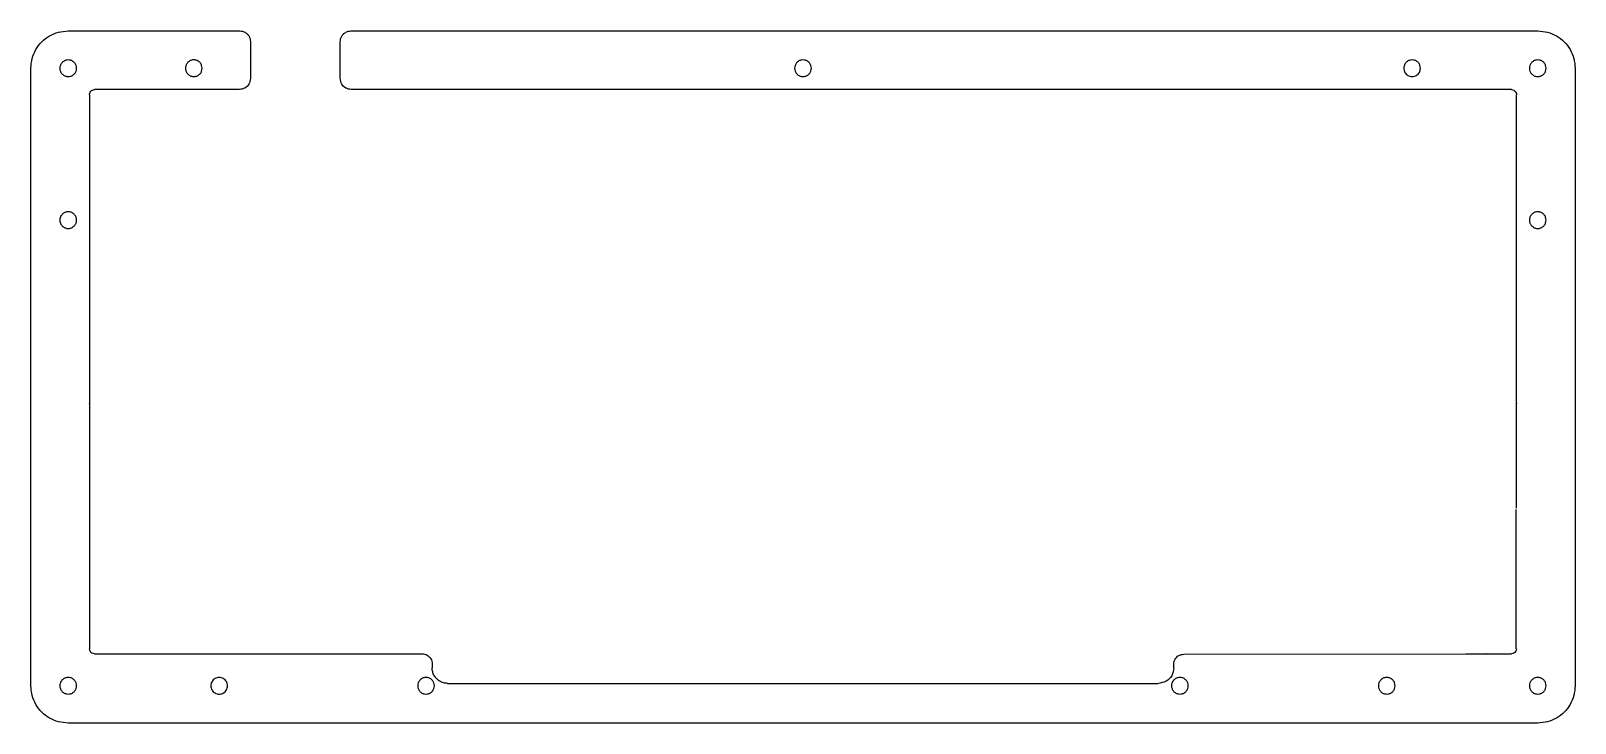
# Model space of a CAD drawing. Header units: millimetres. Extents: x 93 to 383, y 87 to 216.
import ezdxf

# ---------------------------------------------------------------- set-up
doc = ezdxf.new("R2010")
doc.units = ezdxf.units.MM
doc.layers.add('Layer_1', color=7, linetype='CONTINUOUS')

msp = doc.modelspace()

# ---------------------------------------------------------------- linework, layer by layer
at = {"layer": 'Layer_1', "color": 2}
for p, q in [((100.29248, 216.497327), (132.49069, 216.497327)), ((134.49068, 214.497077), (134.49068, 207.570287)), ((151.34278, 207.570287), (151.34278, 214.497077)), ((153.34277, 216.497327), (376.04229, 216.497327)), ((93.312519, 93.67169), (93.312519, 209.496697)), ((101.85649, 209.496877), (101.85649, 209.496877)), ((125.4314, 209.496877), (125.4314, 209.496877)), ((239.73147, 209.496877), (239.73147, 209.496877)), ((354.03147, 209.496877), (354.03147, 209.496877)), ((377.60647, 209.496877), (377.60647, 209.496877)), ((383.02225, 209.496697), (383.02225, 93.67169)), ((104.31553, 204.495967), (104.31553, 126.97426)), ((132.41687, 205.495957), (105.23755, 205.495957)), ((371.10226, 205.495957), (153.41685, 205.495957)), ((372.01925, 126.97426), (372.01925, 204.495967)), ((101.85649, 181.00187), (101.85649, 181.00187)), ((377.60647, 181.00187), (377.60647, 181.00187)), ((104.31632, 126.91951), (104.31632, 100.60096)), ((372.00523, 100.60096), (372.00523, 126.74433)), ((105.21929, 99.67505), (166.72777, 99.67505)), ((309.59431, 99.57874), (362.53955, 99.67184)), ((362.53955, 99.67188), (366.27996, 99.67188)), ((366.35987, 99.67505), (371.10226, 99.67505)), ((168.58277, 97.82006), (168.58277, 97.02631)), ((307.73878, 97.02631), (307.73878, 97.72375)), ((101.85649, 93.67187), (101.85649, 93.67187)), ((130.19397, 93.67187), (130.19397, 93.67187)), ((169.00621, 93.67187), (169.00621, 93.67187)), ((171.49001, 94.11907), (304.83154, 94.11907)), ((310.44352, 93.67187), (310.44352, 93.67187)), ((349.26897, 93.67187), (349.26897, 93.67187)), ((377.60647, 93.67187), (377.60647, 93.67187)), ((376.04229, 86.67184), (100.29248, 86.67184))]:
    msp.add_line(p, q, dxfattribs=at)
for points, knots in [([(93.292384, 209.496877), (93.339048, 210.10947), (93.431989, 211.329587), (94.166466, 213.036476), (95.283901, 214.505365), (96.752791, 215.622798), (98.45968, 216.357273), (99.679797, 216.450214), (100.29239, 216.496877)], [0, 0, 0, 0, 1.832425, 3.649686, 5.482112, 7.314537, 9.131798, 10.964223, 10.964223, 10.964223, 10.964223]), ([(132.49079, 216.496877), (132.665817, 216.483544), (133.014423, 216.45699), (133.502106, 216.247138), (133.92179, 215.927869), (134.241056, 215.508185), (134.450905, 215.0205), (134.477458, 214.671894), (134.49079, 214.496867)], [0, 0, 0, 0, 0.523551, 1.04277, 1.566322, 2.089873, 2.609092, 3.132643, 3.132643, 3.132643, 3.132643]), ([(151.34279, 214.496867), (151.356122, 214.671894), (151.382675, 215.0205), (151.592524, 215.508185), (151.91179, 215.927869), (152.331474, 216.247138), (152.819157, 216.45699), (153.167763, 216.483544), (153.34279, 216.496877)], [0, 0, 0, 0, 0.523551, 1.04277, 1.566322, 2.089873, 2.609092, 3.132643, 3.132643, 3.132643, 3.132643]), ([(376.04239, 216.496877), (376.654983, 216.450213), (377.875099, 216.357272), (379.581987, 215.622796), (381.050875, 214.505362), (382.168309, 213.036474), (382.902785, 211.329586), (382.995726, 210.10947), (383.04239, 209.496877)], [0, 0, 0, 0, 1.832424, 3.649684, 5.482109, 7.314533, 9.131793, 10.964217, 10.964217, 10.964217, 10.964217]), ([(101.85649, 209.496877), (101.837802, 209.31401), (101.800694, 208.950894), (101.512795, 208.471031), (101.091262, 208.114265), (100.569272, 207.925048), (100.015382, 207.925048), (99.494124, 208.114265), (99.069671, 208.471031), (98.792618, 208.950894), (98.695885, 209.496877), (98.792618, 210.04286), (99.069671, 210.522723), (99.494124, 210.879489), (100.015382, 211.068706), (100.569272, 211.068706), (101.091262, 210.879489), (101.512795, 210.522723), (101.800694, 210.04286), (101.837802, 209.679744), (101.85649, 209.496877)], [0, 0, 0, 0, 0.545816, 1.083821, 1.629636, 2.175452, 2.713457, 3.259273, 3.805088, 4.343093, 4.888909, 5.434725, 5.97273, 6.518546, 7.064361, 7.602366, 8.148182, 8.693997, 9.232002, 9.777818, 9.777818, 9.777818, 9.777818]), ([(125.4314, 209.496877), (125.412719, 209.313747), (125.37563, 208.950169), (125.087823, 208.469607), (124.666334, 208.112254), (124.144311, 207.922691), (123.590349, 207.922691), (123.069056, 208.112254), (122.644652, 208.469607), (122.367683, 208.950169), (122.270991, 209.496877), (122.367683, 210.043585), (122.644652, 210.524147), (123.069056, 210.8815), (123.590349, 211.071063), (124.144311, 211.071063), (124.666334, 210.8815), (125.087823, 210.524147), (125.37563, 210.043585), (125.412719, 209.680007), (125.4314, 209.496877)], [0, 0, 0, 0, 0.546609, 1.085211, 1.631347, 2.17723, 2.715202, 3.261085, 3.807221, 4.345823, 4.892432, 5.439041, 5.977644, 6.52378, 7.069662, 7.607635, 8.153517, 8.699653, 9.238255, 9.784865, 9.784865, 9.784865, 9.784865]), ([(239.73147, 209.496877), (239.712784, 209.313949), (239.67568, 208.950726), (239.387803, 208.470701), (238.96628, 208.113799), (238.444283, 207.924502), (237.890377, 207.924502), (237.369111, 208.113799), (236.94467, 208.470701), (236.667637, 208.950726), (236.570914, 209.496877), (236.667637, 210.043028), (236.94467, 210.523053), (237.369111, 210.879955), (237.890377, 211.069252), (238.444283, 211.069252), (238.96628, 210.879955), (239.387803, 210.523053), (239.67568, 210.043028), (239.712784, 209.679805), (239.73147, 209.496877)], [0, 0, 0, 0, 0.546, 1.084143, 1.630032, 2.175863, 2.71386, 3.259691, 3.80558, 4.343723, 4.889723, 5.435723, 5.973866, 6.519755, 7.065586, 7.603583, 8.149414, 8.695303, 9.233446, 9.779446, 9.779446, 9.779446, 9.779446]), ([(354.03147, 209.496877), (353.988488, 209.221062), (353.903804, 208.677655), (353.281164, 208.079326), (352.46881, 207.85755), (351.648021, 208.079445), (351.05019, 208.67719), (350.854148, 209.406698), (350.967772, 210.042816), (351.244634, 210.52311), (351.669121, 210.87994), (352.190374, 211.069256), (352.744284, 211.069251), (353.26628, 210.879956), (353.687803, 210.523053), (353.97568, 210.043028), (354.012784, 209.679805), (354.03147, 209.496877)], [0, 0, 0, 0, 0.81807, 1.611752, 2.429565, 3.247379, 4.041061, 4.859131, 5.405131, 5.943274, 6.489163, 7.034994, 7.572991, 8.118822, 8.664711, 9.202854, 9.748854, 9.748854, 9.748854, 9.748854]), ([(377.60647, 209.496877), (377.587784, 209.313949), (377.55068, 208.950726), (377.262803, 208.470701), (376.84128, 208.113799), (376.319283, 207.924502), (375.765377, 207.924502), (375.244111, 208.113799), (374.81967, 208.470701), (374.542637, 208.950726), (374.445914, 209.496877), (374.542637, 210.043028), (374.81967, 210.523053), (375.244111, 210.879955), (375.765377, 211.069252), (376.319283, 211.069252), (376.84128, 210.879955), (377.262803, 210.523053), (377.55068, 210.043028), (377.587784, 209.679805), (377.60647, 209.496877)], [0, 0, 0, 0, 0.546, 1.084143, 1.630032, 2.175863, 2.71386, 3.259691, 3.80558, 4.343723, 4.889723, 5.435723, 5.973866, 6.519755, 7.065586, 7.603583, 8.149414, 8.695303, 9.233446, 9.779446, 9.779446, 9.779446, 9.779446]), ([(134.49079, 207.571267), (134.433743, 207.20785), (134.321341, 206.491795), (133.496263, 205.666721), (132.780207, 205.554322), (132.41679, 205.497277)], [0, 0, 0, 0, 1.084407, 2.13665, 3.221057, 3.221057, 3.221057, 3.221057]), ([(153.41679, 205.497277), (153.053373, 205.554322), (152.337317, 205.666721), (151.512239, 206.491795), (151.399837, 207.20785), (151.34279, 207.571267)], [0, 0, 0, 0, 1.084407, 2.13665, 3.221057, 3.221057, 3.221057, 3.221057]), ([(104.29239, 204.496867), (104.29354, 204.532571), (104.295838, 204.603928), (104.313035, 204.710001), (104.3334, 204.778429), (104.34359, 204.812667)], [0, 0, 0, 0, 0.107101, 0.214049, 0.32115, 0.32115, 0.32115, 0.32115]), ([(104.34356, 204.812667), (104.395693, 204.93823), (104.498838, 205.186654), (104.836015, 205.444861), (105.102738, 205.479679), (105.23755, 205.497277)], [0, 0, 0, 0, 0.403171, 0.797671, 1.200842, 1.200842, 1.200842, 1.200842]), ([(371.10239, 205.497277), (371.246439, 205.477191), (371.531054, 205.437504), (371.880869, 205.144053), (371.969448, 204.870678), (372.01428, 204.732317)], [0, 0, 0, 0, 0.430512, 0.850614, 1.281126, 1.281126, 1.281126, 1.281126]), ([(372.01428, 204.732317), (372.019887, 204.706501), (372.031096, 204.654889), (372.040502, 204.576077), (372.041754, 204.523277), (372.04238, 204.496867)], [0, 0, 0, 0, 0.079227, 0.158391, 0.237618, 0.237618, 0.237618, 0.237618]), ([(101.85649, 181.00187), (101.837802, 180.819003), (101.800694, 180.455887), (101.512795, 179.976024), (101.091262, 179.619258), (100.569272, 179.430041), (100.015382, 179.430041), (99.494124, 179.619258), (99.069671, 179.976024), (98.792618, 180.455887), (98.695885, 181.00187), (98.792618, 181.547853), (99.069671, 182.027716), (99.494124, 182.384482), (100.015382, 182.573699), (100.569272, 182.573699), (101.091262, 182.384482), (101.512795, 182.027716), (101.800694, 181.547853), (101.837802, 181.184737), (101.85649, 181.00187)], [0, 0, 0, 0, 0.545816, 1.083821, 1.629637, 2.175452, 2.713457, 3.259273, 3.805089, 4.343093, 4.888909, 5.434725, 5.97273, 6.518546, 7.064362, 7.602366, 8.148182, 8.693998, 9.232002, 9.777818, 9.777818, 9.777818, 9.777818]), ([(377.60647, 181.00187), (377.587784, 180.818942), (377.55068, 180.455719), (377.262803, 179.975694), (376.84128, 179.618792), (376.319283, 179.429495), (375.765377, 179.429495), (375.244111, 179.618792), (374.81967, 179.975694), (374.542637, 180.455719), (374.445914, 181.00187), (374.542637, 181.548021), (374.81967, 182.028046), (375.244111, 182.384948), (375.765377, 182.574245), (376.319283, 182.574245), (376.84128, 182.384948), (377.262803, 182.028046), (377.55068, 181.548021), (377.587784, 181.184798), (377.60647, 181.00187)], [0, 0, 0, 0, 0.546, 1.084143, 1.630032, 2.175863, 2.71386, 3.259691, 3.80558, 4.343723, 4.889723, 5.435723, 5.973866, 6.519755, 7.065586, 7.603583, 8.149414, 8.695303, 9.233446, 9.779446, 9.779446, 9.779446, 9.779446]), ([(104.31626, 146.6287), (104.316101, 146.634831), (104.315783, 146.647095), (104.31552, 146.665496), (104.315487, 146.677765), (104.31547, 146.6839)], [0, 0, 0, 0, 0.0184, 0.036803, 0.055207, 0.055207, 0.055207, 0.055207]), ([(372.01932, 146.68387), (372.019008, 146.658201), (372.018384, 146.606911), (372.013718, 146.530167), (372.008117, 146.479294), (372.00532, 146.45389)], [0, 0, 0, 0, 0.077006, 0.153867, 0.230533, 0.230533, 0.230533, 0.230533]), ([(105.21919, 99.67507), (105.056931, 99.70054), (104.737225, 99.750724), (104.368844, 100.119105), (104.31866, 100.438811), (104.29319, 100.60107)], [0, 0, 0, 0, 0.484168, 0.953975, 1.438142, 1.438142, 1.438142, 1.438142]), ([(166.72779, 99.67507), (166.890136, 99.662704), (167.213485, 99.638075), (167.665836, 99.443429), (168.055113, 99.147293), (168.351249, 98.758016), (168.545895, 98.305665), (168.570524, 97.982316), (168.58289, 97.81997)], [0, 0, 0, 0, 0.485619, 0.96722, 1.452839, 1.938458, 2.420059, 2.905678, 2.905678, 2.905678, 2.905678]), ([(307.73869, 97.72368), (307.75106, 97.886052), (307.775697, 98.209453), (307.970405, 98.661867), (308.26663, 99.051176), (308.656015, 99.347303), (309.108477, 99.541896), (309.431884, 99.566451), (309.59426, 99.57878)], [0, 0, 0, 0, 0.485698, 0.967375, 1.453072, 1.93877, 2.420447, 2.906144, 2.906144, 2.906144, 2.906144]), ([(366.35982, 99.67507), (366.350955, 99.674453), (366.333225, 99.673218), (366.306579, 99.672218), (366.288807, 99.672119), (366.27992, 99.67207)], [0, 0, 0, 0, 0.026659, 0.053316, 0.079975, 0.079975, 0.079975, 0.079975]), ([(372.02839, 100.60107), (372.00292, 100.438811), (371.952736, 100.119105), (371.584355, 99.750724), (371.264649, 99.70054), (371.10239, 99.67507)], [0, 0, 0, 0, 0.484168, 0.953975, 1.438142, 1.438142, 1.438142, 1.438142]), ([(171.48999, 94.11917), (171.23558, 94.138549), (170.728865, 94.177146), (170.019993, 94.482173), (169.409963, 94.946243), (168.945893, 95.556273), (168.640866, 96.265145), (168.602269, 96.77186), (168.58289, 97.02627)], [0, 0, 0, 0, 0.761006, 1.515715, 2.276722, 3.037728, 3.792437, 4.553444, 4.553444, 4.553444, 4.553444]), ([(307.73869, 97.02627), (307.658728, 96.516872), (307.501177, 95.513184), (306.344676, 94.356683), (305.340988, 94.199132), (304.83159, 94.11917)], [0, 0, 0, 0, 1.520002, 2.994922, 4.514925, 4.514925, 4.514925, 4.514925]), ([(100.29239, 86.67187), (99.679797, 86.718533), (98.45968, 86.811474), (96.752791, 87.545949), (95.283901, 88.663382), (94.166466, 90.132271), (93.431989, 91.83916), (93.339048, 93.059277), (93.292384, 93.67187)], [0, 0, 0, 0, 1.832425, 3.649686, 5.482112, 7.314537, 9.131798, 10.964223, 10.964223, 10.964223, 10.964223]), ([(101.85649, 93.67187), (101.837802, 93.489003), (101.800694, 93.125887), (101.512795, 92.646024), (101.091262, 92.289258), (100.569272, 92.100041), (100.015382, 92.100041), (99.494124, 92.289258), (99.069671, 92.646024), (98.792618, 93.125887), (98.695885, 93.67187), (98.792618, 94.217853), (99.069671, 94.697716), (99.494124, 95.054482), (100.015382, 95.243699), (100.569272, 95.243699), (101.091262, 95.054482), (101.512795, 94.697716), (101.800694, 94.217853), (101.837802, 93.854737), (101.85649, 93.67187)], [0, 0, 0, 0, 0.545816, 1.083821, 1.629637, 2.175452, 2.713457, 3.259273, 3.805089, 4.343093, 4.888909, 5.434725, 5.97273, 6.518546, 7.064362, 7.602366, 8.148182, 8.693998, 9.232002, 9.777818, 9.777818, 9.777818, 9.777818]), ([(130.19397, 93.67187), (130.150988, 93.396056), (130.066305, 92.85265), (129.44366, 92.25431), (128.631325, 92.032577), (127.810466, 92.25431), (127.21289, 92.85265), (126.991157, 93.67187), (127.21289, 94.49109), (127.810466, 95.08943), (128.631325, 95.311163), (129.44366, 95.08943), (130.066305, 94.49109), (130.150988, 93.947684), (130.19397, 93.67187)], [0, 0, 0, 0, 0.81807, 1.611752, 2.429566, 3.247379, 4.041061, 4.859131, 5.677201, 6.470883, 7.288697, 8.10651, 8.900192, 9.718262, 9.718262, 9.718262, 9.718262]), ([(169.00621, 93.67187), (168.987524, 93.488942), (168.95042, 93.125719), (168.662543, 92.645694), (168.24102, 92.288792), (167.719023, 92.099495), (167.165117, 92.099495), (166.643851, 92.288792), (166.21941, 92.645694), (165.942377, 93.125719), (165.845654, 93.67187), (165.942377, 94.218021), (166.21941, 94.698046), (166.643851, 95.054948), (167.165117, 95.244245), (167.719023, 95.244245), (168.24102, 95.054948), (168.662543, 94.698046), (168.95042, 94.218021), (168.987524, 93.854798), (169.00621, 93.67187)], [0, 0, 0, 0, 0.546, 1.084143, 1.630032, 2.175863, 2.71386, 3.259691, 3.80558, 4.343723, 4.889723, 5.435723, 5.973866, 6.519755, 7.065586, 7.603583, 8.149414, 8.695303, 9.233446, 9.779446, 9.779446, 9.779446, 9.779446]), ([(310.44352, 93.67187), (310.424834, 93.488942), (310.38773, 93.125719), (310.099853, 92.645694), (309.67833, 92.288792), (309.156333, 92.099495), (308.602427, 92.099495), (308.081161, 92.288792), (307.65672, 92.645694), (307.379687, 93.125719), (307.282964, 93.67187), (307.379687, 94.218021), (307.65672, 94.698046), (308.081161, 95.054948), (308.602427, 95.244245), (309.156333, 95.244245), (309.67833, 95.054948), (310.099853, 94.698046), (310.38773, 94.218021), (310.424834, 93.854798), (310.44352, 93.67187)], [0, 0, 0, 0, 0.546, 1.084143, 1.630032, 2.175863, 2.71386, 3.259691, 3.80558, 4.343723, 4.889723, 5.435723, 5.973866, 6.519755, 7.065586, 7.603583, 8.149414, 8.695303, 9.233446, 9.779446, 9.779446, 9.779446, 9.779446]), ([(349.26897, 93.67187), (349.250284, 93.488942), (349.21318, 93.125719), (348.925303, 92.645694), (348.50378, 92.288792), (347.981783, 92.099495), (347.427877, 92.099495), (346.906611, 92.288792), (346.48217, 92.645694), (346.205137, 93.125719), (346.108414, 93.67187), (346.205137, 94.218021), (346.48217, 94.698046), (346.906611, 95.054948), (347.427877, 95.244245), (347.981783, 95.244245), (348.50378, 95.054948), (348.925303, 94.698046), (349.21318, 94.218021), (349.250284, 93.854798), (349.26897, 93.67187)], [0, 0, 0, 0, 0.546, 1.084143, 1.630032, 2.175863, 2.71386, 3.259691, 3.80558, 4.343723, 4.889723, 5.435723, 5.973866, 6.519755, 7.065586, 7.603583, 8.149414, 8.695303, 9.233446, 9.779446, 9.779446, 9.779446, 9.779446]), ([(377.60647, 93.67187), (377.587784, 93.488942), (377.55068, 93.125719), (377.262803, 92.645694), (376.84128, 92.288792), (376.319283, 92.099495), (375.765377, 92.099495), (375.244111, 92.288792), (374.81967, 92.645694), (374.542637, 93.125719), (374.445914, 93.67187), (374.542637, 94.218021), (374.81967, 94.698046), (375.244111, 95.054948), (375.765377, 95.244245), (376.319283, 95.244245), (376.84128, 95.054948), (377.262803, 94.698046), (377.55068, 94.218021), (377.587784, 93.854798), (377.60647, 93.67187)], [0, 0, 0, 0, 0.546, 1.084143, 1.630032, 2.175863, 2.71386, 3.259691, 3.80558, 4.343723, 4.889723, 5.435723, 5.973866, 6.519755, 7.065586, 7.603583, 8.149414, 8.695303, 9.233446, 9.779446, 9.779446, 9.779446, 9.779446]), ([(383.04239, 93.67187), (382.995726, 93.059277), (382.902785, 91.839161), (382.168309, 90.132273), (381.050875, 88.663385), (379.581987, 87.545951), (377.875099, 86.811475), (376.654983, 86.718534), (376.04239, 86.67187)], [0, 0, 0, 0, 1.832424, 3.649684, 5.482109, 7.314533, 9.131793, 10.964217, 10.964217, 10.964217, 10.964217])]:
    msp.add_open_spline(points, degree=3, knots=knots, dxfattribs=at)

doc.saveas('drawing.dxf')
